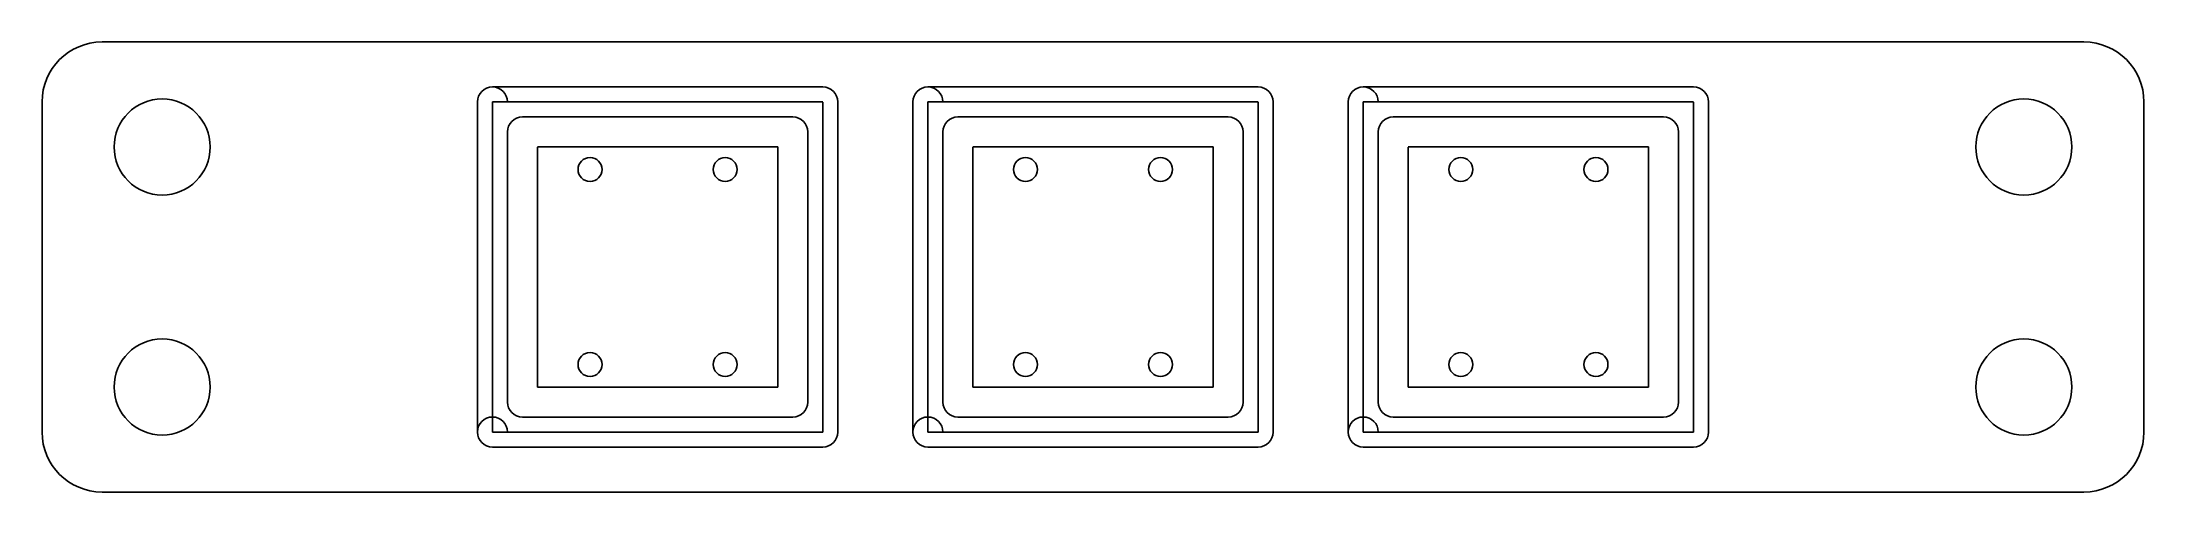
# Model space of a CAD drawing. Header units: millimetres. Extents: x -71.2 to -1.2, y 45.5 to 60.5.
import ezdxf

# ---------------------------------------------------------------- set-up
doc = ezdxf.new("R2010")
doc.units = ezdxf.units.MM
for name, color, linetype in [('Part__Feature', 7, 'CONTINUOUS'), ('Part__Feature001', 7, 'CONTINUOUS'), ('Part__Feature002', 7, 'CONTINUOUS'), ('Part__Feature003', 7, 'CONTINUOUS')]:
    doc.layers.add(name, color=color, linetype=linetype)

msp = doc.modelspace()

# ---------------------------------------------------------------- linework, layer by layer
at = {"layer": 'Part__Feature'}
for p, q in [((-45.1816, 58.9669, 41.6), (-56.1816, 58.9669, 41.6)), ((-56.1816, 58.9669, 45.5), (-45.1816, 58.9669, 45.5)), ((-45.1816, 58.9669, 41.6), (-56.1816, 58.9669, 41.6)), ((-56.1816, 58.9669, 41.6), (-56.1816, 58.9669, 45.5)), ((-56.1816, 58.9669, 41.6), (-56.1816, 58.9669, 45.5)), ((-56.1816, 58.9669, 45.5), (-45.1816, 58.9669, 45.5)), ((-45.1816, 58.9669, 45.5), (-45.1816, 58.9669, 41.6)), ((-45.1816, 58.9669, 45.5), (-45.1816, 58.9669, 41.6)), ((-56.6816, 58.4669, 41.6), (-56.6816, 47.4669, 41.6)), ((-56.6816, 58.4669, 41.6), (-56.6816, 47.4669, 41.6)), ((-56.6816, 47.4669, 45.5), (-56.6816, 58.4669, 45.5)), ((-56.6816, 58.4669, 45.5), (-56.6816, 58.4669, 41.6)), ((-56.6816, 47.4669, 45.5), (-56.6816, 58.4669, 45.5)), ((-56.6816, 58.4669, 45.5), (-56.6816, 58.4669, 41.6)), ((-45.1816, 58.4669, 46), (-56.1816, 58.4669, 46)), ((-56.1816, 58.4669, 46), (-56.1816, 47.4669, 46)), ((-56.1816, 58.4669, 46), (-56.1816, 47.4669, 46)), ((-45.1816, 58.4669, 46), (-56.1816, 58.4669, 46)), ((-45.1816, 47.4669, 46), (-45.1816, 58.4669, 46)), ((-45.1816, 47.4669, 46), (-45.1816, 58.4669, 46)), ((-44.6816, 47.4669, 41.6), (-44.6816, 58.4669, 41.6)), ((-44.6816, 58.4669, 45.5), (-44.6816, 47.4669, 45.5)), ((-44.6816, 47.4669, 41.6), (-44.6816, 58.4669, 41.6)), ((-44.6816, 58.4669, 41.6), (-44.6816, 58.4669, 45.5)), ((-44.6816, 58.4669, 41.6), (-44.6816, 58.4669, 45.5)), ((-44.6816, 58.4669, 45.5), (-44.6816, 47.4669, 45.5)), ((-55.6816, 48.4669, 40.8), (-55.6816, 57.4669, 40.8)), ((-55.6816, 48.4669, 35), (-55.6816, 57.4669, 35)), ((-55.6816, 48.4669, 40.8), (-55.6816, 57.4669, 40.8)), ((-55.6816, 57.4669, 40.8), (-55.6816, 57.4669, 35)), ((-55.6816, 48.4669, 35), (-55.6816, 57.4669, 35)), ((-55.6816, 57.4669, 40.8), (-55.6816, 57.4669, 35)), ((-55.1816, 57.9669, 40.8), (-46.1816, 57.9669, 40.8)), ((-55.1816, 57.9669, 35), (-46.1816, 57.9669, 35)), ((-55.1816, 57.9669, 35), (-55.1816, 57.9669, 40.8)), ((-55.1816, 57.9669, 40.8), (-46.1816, 57.9669, 40.8)), ((-55.1816, 57.9669, 35), (-46.1816, 57.9669, 35)), ((-55.1816, 57.9669, 35), (-55.1816, 57.9669, 40.8)), ((-46.1816, 57.9669, 40.8), (-46.1816, 57.9669, 35)), ((-46.1816, 57.9669, 40.8), (-46.1816, 57.9669, 35)), ((-45.6816, 57.4669, 40.8), (-45.6816, 48.4669, 40.8)), ((-45.6816, 57.4669, 40.8), (-45.6816, 48.4669, 40.8)), ((-45.6816, 57.4669, 35), (-45.6816, 48.4669, 35)), ((-45.6816, 57.4669, 35), (-45.6816, 57.4669, 40.8)), ((-45.6816, 57.4669, 35), (-45.6816, 48.4669, 35)), ((-45.6816, 57.4669, 35), (-45.6816, 57.4669, 40.8)), ((-54.6816, 48.9669, 41.6), (-54.6816, 56.9669, 41.6)), ((-54.6816, 56.9669, 41.6), (-46.6816, 56.9669, 41.6)), ((-54.6816, 48.9669, 41.6), (-54.6816, 56.9669, 41.6)), ((-54.6816, 56.9669, 40.8), (-54.6816, 56.9669, 41.6)), ((-54.6816, 48.9669, 40.8), (-54.6816, 56.9669, 40.8)), ((-54.6816, 56.9669, 41.6), (-46.6816, 56.9669, 41.6)), ((-54.6816, 56.9669, 40.8), (-46.6816, 56.9669, 40.8)), ((-54.6816, 56.9669, 40.8), (-54.6816, 56.9669, 41.6)), ((-54.6816, 48.9669, 40.8), (-54.6816, 56.9669, 40.8)), ((-54.6816, 56.9669, 40.8), (-46.6816, 56.9669, 40.8)), ((-46.6816, 56.9669, 41.6), (-46.6816, 48.9669, 41.6)), ((-46.6816, 56.9669, 40.8), (-46.6816, 56.9669, 41.6)), ((-46.6816, 56.9669, 41.6), (-46.6816, 48.9669, 41.6)), ((-46.6816, 56.9669, 40.8), (-46.6816, 48.9669, 40.8)), ((-46.6816, 56.9669, 40.8), (-46.6816, 56.9669, 41.6)), ((-46.6816, 56.9669, 40.8), (-46.6816, 48.9669, 40.8)), ((-53.3316, 56.2169, 31.5), (-53.3316, 56.2169, 35)), ((-53.3316, 56.2169, 31.5), (-53.3316, 56.2169, 35)), ((-52.5316, 56.2169, 31.5), (-52.5316, 56.2169, 35)), ((-52.5316, 56.2169, 31.5), (-52.5316, 56.2169, 35)), ((-48.8316, 56.2169, 31.5), (-48.8316, 56.2169, 35)), ((-48.8316, 56.2169, 31.5), (-48.8316, 56.2169, 35)), ((-48.0316, 56.2169, 31.5), (-48.0316, 56.2169, 35)), ((-48.0316, 56.2169, 31.5), (-48.0316, 56.2169, 35)), ((-53.3316, 49.7169, 31.5), (-53.3316, 49.7169, 35)), ((-53.3316, 49.7169, 31.5), (-53.3316, 49.7169, 35)), ((-52.5316, 49.7169, 31.5), (-52.5316, 49.7169, 35)), ((-52.5316, 49.7169, 31.5), (-52.5316, 49.7169, 35)), ((-48.8316, 49.7169, 31.5), (-48.8316, 49.7169, 35)), ((-48.8316, 49.7169, 31.5), (-48.8316, 49.7169, 35)), ((-48.0316, 49.7169, 31.5), (-48.0316, 49.7169, 35)), ((-48.0316, 49.7169, 31.5), (-48.0316, 49.7169, 35)), ((-55.6816, 48.4669, 35), (-55.6816, 48.4669, 40.8)), ((-55.6816, 48.4669, 35), (-55.6816, 48.4669, 40.8)), ((-46.6816, 48.9669, 41.6), (-54.6816, 48.9669, 41.6)), ((-54.6816, 48.9669, 40.8), (-54.6816, 48.9669, 41.6)), ((-46.6816, 48.9669, 41.6), (-54.6816, 48.9669, 41.6)), ((-54.6816, 48.9669, 40.8), (-54.6816, 48.9669, 41.6)), ((-46.6816, 48.9669, 40.8), (-54.6816, 48.9669, 40.8)), ((-46.6816, 48.9669, 40.8), (-54.6816, 48.9669, 40.8)), ((-46.6816, 48.9669, 40.8), (-46.6816, 48.9669, 41.6)), ((-46.6816, 48.9669, 40.8), (-46.6816, 48.9669, 41.6)), ((-45.6816, 48.4669, 40.8), (-45.6816, 48.4669, 35)), ((-45.6816, 48.4669, 40.8), (-45.6816, 48.4669, 35)), ((-46.1816, 47.9669, 40.8), (-55.1816, 47.9669, 40.8)), ((-46.1816, 47.9669, 40.8), (-55.1816, 47.9669, 40.8)), ((-55.1816, 47.9669, 40.8), (-55.1816, 47.9669, 35)), ((-46.1816, 47.9669, 35), (-55.1816, 47.9669, 35)), ((-46.1816, 47.9669, 35), (-55.1816, 47.9669, 35)), ((-55.1816, 47.9669, 40.8), (-55.1816, 47.9669, 35)), ((-46.1816, 47.9669, 35), (-46.1816, 47.9669, 40.8)), ((-46.1816, 47.9669, 35), (-46.1816, 47.9669, 40.8)), ((-56.6816, 47.4669, 41.6), (-56.6816, 47.4669, 45.5)), ((-56.6816, 47.4669, 41.6), (-56.6816, 47.4669, 45.5)), ((-56.1816, 47.4669, 46), (-45.1816, 47.4669, 46)), ((-56.1816, 47.4669, 46), (-45.1816, 47.4669, 46)), ((-56.1816, 46.9669, 41.6), (-45.1816, 46.9669, 41.6)), ((-56.1816, 46.9669, 41.6), (-45.1816, 46.9669, 41.6)), ((-45.1816, 46.9669, 45.5), (-56.1816, 46.9669, 45.5)), ((-56.1816, 46.9669, 45.5), (-56.1816, 46.9669, 41.6)), ((-45.1816, 46.9669, 45.5), (-56.1816, 46.9669, 45.5)), ((-56.1816, 46.9669, 45.5), (-56.1816, 46.9669, 41.6)), ((-45.1816, 46.9669, 41.6), (-45.1816, 46.9669, 45.5)), ((-45.1816, 46.9669, 41.6), (-45.1816, 46.9669, 45.5)), ((-44.6816, 47.4669, 45.5), (-44.6816, 47.4669, 41.6)), ((-44.6816, 47.4669, 45.5), (-44.6816, 47.4669, 41.6))]:
    msp.add_line(p, q, dxfattribs=at)
for centre, radius, start, end in [((-56.1816, 58.4669, 41.6), 0.5, 90, 180), ((-56.1816, 58.4669, 45.5), 0.5, 0, 180), ((-56.1816, 58.4669, 41.6), 0.5, 90, 180), ((-56.1816, 58.4669, 45.5), 0.5, 90, 180), ((-56.1816, 58.4669, 45.5), 0.5, 90, 180), ((-56.1816, 58.4669, 45.5), 0.5, 0, 180), ((-56.1816, 58.4669, 45.5), 0.5, 0, 90), ((-56.1816, 58.4669, 45.5), 0.5, 0, 90), ((-45.1816, 58.4669, 41.6), 0.5, 0, 90), ((-45.1816, 58.4669, 41.6), 0.5, 0, 90), ((-45.1816, 58.4669, 45.5), 0.5, 0, 90), ((-45.1816, 58.4669, 45.5), 0.5, 0, 90), ((-45.1816, 58.4669, 45.5), 0, 0, 0), ((-45.1816, 58.4669, 45.5), 0, 0, 0), ((-45.1816, 58.4669, 45.5), 0, 90, 0), ((-45.1816, 58.4669, 45.5), 0, 90, 0), ((-55.1816, 57.4669, 40.8), 0.5, 90, 180), ((-55.1816, 57.4669, 35), 0.5, 90, 180), ((-55.1816, 57.4669, 35), 0.5, 90, 180), ((-55.1816, 57.4669, 40.8), 0.5, 90, 180), ((-46.1816, 57.4669, 40.8), 0.5, 0, 90), ((-46.1816, 57.4669, 35), 0.5, 0, 90), ((-46.1816, 57.4669, 35), 0.5, 0, 90), ((-46.1816, 57.4669, 40.8), 0.5, 0, 90), ((-52.9316, 56.2169, 31.5), 0.4, 0, 180), ((-52.9316, 56.2169, 35), 0.4, 0, 180), ((-52.9316, 56.2169, 31.5), 0.4, 0, 180), ((-52.9316, 56.2169, 35), 0.4, 0, 180), ((-52.9316, 56.2169, 31.5), 0.4, 180, 0), ((-52.9316, 56.2169, 31.5), 0.4, 180, 0), ((-52.9316, 56.2169, 35), 0.4, 180, 0), ((-52.9316, 56.2169, 35), 0.4, 180, 0), ((-48.4316, 56.2169, 31.5), 0.4, 0, 180), ((-48.4316, 56.2169, 35), 0.4, 0, 180), ((-48.4316, 56.2169, 31.5), 0.4, 0, 180), ((-48.4316, 56.2169, 35), 0.4, 0, 180), ((-48.4316, 56.2169, 31.5), 0.4, 180, 0), ((-48.4316, 56.2169, 31.5), 0.4, 180, 0), ((-48.4316, 56.2169, 35), 0.4, 180, 0), ((-48.4316, 56.2169, 35), 0.4, 180, 0), ((-52.9316, 49.7169, 31.5), 0.4, 0, 180), ((-52.9316, 49.7169, 35), 0.4, 0, 180), ((-52.9316, 49.7169, 35), 0.4, 0, 180), ((-52.9316, 49.7169, 31.5), 0.4, 0, 180), ((-52.9316, 49.7169, 35), 0.4, 180, 0), ((-52.9316, 49.7169, 31.5), 0.4, 180, 0), ((-52.9316, 49.7169, 35), 0.4, 180, 0), ((-52.9316, 49.7169, 31.5), 0.4, 180, 0), ((-48.4316, 49.7169, 31.5), 0.4, 0, 180), ((-48.4316, 49.7169, 35), 0.4, 0, 180), ((-48.4316, 49.7169, 35), 0.4, 0, 180), ((-48.4316, 49.7169, 31.5), 0.4, 0, 180), ((-48.4316, 49.7169, 35), 0.4, 180, 0), ((-48.4316, 49.7169, 31.5), 0.4, 180, 0), ((-48.4316, 49.7169, 35), 0.4, 180, 0), ((-48.4316, 49.7169, 31.5), 0.4, 180, 0), ((-55.1816, 48.4669, 40.8), 0.5, 180, -90), ((-55.1816, 48.4669, 35), 0.5, 180, -90), ((-55.1816, 48.4669, 35), 0.5, 180, -90), ((-55.1816, 48.4669, 40.8), 0.5, 180, -90), ((-46.1816, 48.4669, 40.8), 0.5, -90, 0), ((-46.1816, 48.4669, 35), 0.5, -90, 0), ((-46.1816, 48.4669, 35), 0.5, -90, 0), ((-46.1816, 48.4669, 40.8), 0.5, -90, 0), ((-56.1816, 47.4669, 45.5), 0.5, 0, -90), ((-56.1816, 47.4669, 45.5), 0.5, 0, -90), ((-56.1816, 47.4669, 45.5), 0.5, 0, 180), ((-56.1816, 47.4669, 45.5), 0.5, 0, 180), ((-56.1816, 47.4669, 41.6), 0.5, 180, -90), ((-56.1816, 47.4669, 41.6), 0.5, 180, -90), ((-56.1816, 47.4669, 45.5), 0.5, 180, -90), ((-56.1816, 47.4669, 45.5), 0.5, 180, -90), ((-45.1816, 47.4669, 41.6), 0.5, -90, 0), ((-45.1816, 47.4669, 41.6), 0.5, -90, 0), ((-45.1816, 47.4669, 45.5), 0.5, -90, 0), ((-45.1816, 47.4669, 45.5), 0, -90, 0), ((-45.1816, 47.4669, 45.5), 0, -90, 0), ((-45.1816, 47.4669, 45.5), 0.5, -90, 0), ((-45.1816, 47.4669, 45.5), 0, 0, 0), ((-45.1816, 47.4669, 45.5), 0, 0, 0)]:
    msp.add_arc(centre, radius, start, end, dxfattribs=at)
at = {"layer": 'Part__Feature001'}
for p, q in [((-30.6816, 58.9669, 41.6), (-41.6816, 58.9669, 41.6)), ((-41.6816, 58.9669, 45.5), (-30.6816, 58.9669, 45.5)), ((-30.6816, 58.9669, 41.6), (-41.6816, 58.9669, 41.6)), ((-41.6816, 58.9669, 41.6), (-41.6816, 58.9669, 45.5)), ((-41.6816, 58.9669, 41.6), (-41.6816, 58.9669, 45.5)), ((-41.6816, 58.9669, 45.5), (-30.6816, 58.9669, 45.5)), ((-30.6816, 58.9669, 45.5), (-30.6816, 58.9669, 41.6)), ((-30.6816, 58.9669, 45.5), (-30.6816, 58.9669, 41.6)), ((-42.1816, 58.4669, 41.6), (-42.1816, 47.4669, 41.6)), ((-42.1816, 58.4669, 41.6), (-42.1816, 47.4669, 41.6)), ((-42.1816, 47.4669, 45.5), (-42.1816, 58.4669, 45.5)), ((-42.1816, 58.4669, 45.5), (-42.1816, 58.4669, 41.6)), ((-42.1816, 47.4669, 45.5), (-42.1816, 58.4669, 45.5)), ((-42.1816, 58.4669, 45.5), (-42.1816, 58.4669, 41.6)), ((-30.6816, 58.4669, 46), (-41.6816, 58.4669, 46)), ((-41.6816, 58.4669, 46), (-41.6816, 47.4669, 46)), ((-41.6816, 58.4669, 46), (-41.6816, 47.4669, 46)), ((-30.6816, 58.4669, 46), (-41.6816, 58.4669, 46)), ((-30.6816, 47.4669, 46), (-30.6816, 58.4669, 46)), ((-30.6816, 47.4669, 46), (-30.6816, 58.4669, 46)), ((-30.1816, 47.4669, 41.6), (-30.1816, 58.4669, 41.6)), ((-30.1816, 58.4669, 45.5), (-30.1816, 47.4669, 45.5)), ((-30.1816, 47.4669, 41.6), (-30.1816, 58.4669, 41.6)), ((-30.1816, 58.4669, 41.6), (-30.1816, 58.4669, 45.5)), ((-30.1816, 58.4669, 41.6), (-30.1816, 58.4669, 45.5)), ((-30.1816, 58.4669, 45.5), (-30.1816, 47.4669, 45.5)), ((-41.1816, 48.4669, 40.8), (-41.1816, 57.4669, 40.8)), ((-41.1816, 48.4669, 35), (-41.1816, 57.4669, 35)), ((-41.1816, 48.4669, 40.8), (-41.1816, 57.4669, 40.8)), ((-41.1816, 57.4669, 40.8), (-41.1816, 57.4669, 35)), ((-41.1816, 48.4669, 35), (-41.1816, 57.4669, 35)), ((-41.1816, 57.4669, 40.8), (-41.1816, 57.4669, 35)), ((-40.6816, 57.9669, 40.8), (-31.6816, 57.9669, 40.8)), ((-40.6816, 57.9669, 35), (-31.6816, 57.9669, 35)), ((-40.6816, 57.9669, 35), (-40.6816, 57.9669, 40.8)), ((-40.6816, 57.9669, 40.8), (-31.6816, 57.9669, 40.8)), ((-40.6816, 57.9669, 35), (-31.6816, 57.9669, 35)), ((-40.6816, 57.9669, 35), (-40.6816, 57.9669, 40.8)), ((-31.6816, 57.9669, 40.8), (-31.6816, 57.9669, 35)), ((-31.6816, 57.9669, 40.8), (-31.6816, 57.9669, 35)), ((-31.1816, 57.4669, 40.8), (-31.1816, 48.4669, 40.8)), ((-31.1816, 57.4669, 40.8), (-31.1816, 48.4669, 40.8)), ((-31.1816, 57.4669, 35), (-31.1816, 48.4669, 35)), ((-31.1816, 57.4669, 35), (-31.1816, 57.4669, 40.8)), ((-31.1816, 57.4669, 35), (-31.1816, 48.4669, 35)), ((-31.1816, 57.4669, 35), (-31.1816, 57.4669, 40.8)), ((-40.1816, 48.9669, 41.6), (-40.1816, 56.9669, 41.6)), ((-40.1816, 56.9669, 41.6), (-32.1816, 56.9669, 41.6)), ((-40.1816, 48.9669, 41.6), (-40.1816, 56.9669, 41.6)), ((-40.1816, 56.9669, 40.8), (-40.1816, 56.9669, 41.6)), ((-40.1816, 48.9669, 40.8), (-40.1816, 56.9669, 40.8)), ((-40.1816, 56.9669, 41.6), (-32.1816, 56.9669, 41.6)), ((-40.1816, 56.9669, 40.8), (-32.1816, 56.9669, 40.8)), ((-40.1816, 56.9669, 40.8), (-40.1816, 56.9669, 41.6)), ((-40.1816, 48.9669, 40.8), (-40.1816, 56.9669, 40.8)), ((-40.1816, 56.9669, 40.8), (-32.1816, 56.9669, 40.8)), ((-32.1816, 56.9669, 41.6), (-32.1816, 48.9669, 41.6)), ((-32.1816, 56.9669, 40.8), (-32.1816, 56.9669, 41.6)), ((-32.1816, 56.9669, 41.6), (-32.1816, 48.9669, 41.6)), ((-32.1816, 56.9669, 40.8), (-32.1816, 48.9669, 40.8)), ((-32.1816, 56.9669, 40.8), (-32.1816, 56.9669, 41.6)), ((-32.1816, 56.9669, 40.8), (-32.1816, 48.9669, 40.8)), ((-38.8316, 56.2169, 31.5), (-38.8316, 56.2169, 35)), ((-38.8316, 56.2169, 31.5), (-38.8316, 56.2169, 35)), ((-38.0316, 56.2169, 31.5), (-38.0316, 56.2169, 35)), ((-38.0316, 56.2169, 31.5), (-38.0316, 56.2169, 35)), ((-34.3316, 56.2169, 31.5), (-34.3316, 56.2169, 35)), ((-34.3316, 56.2169, 31.5), (-34.3316, 56.2169, 35)), ((-33.5316, 56.2169, 31.5), (-33.5316, 56.2169, 35)), ((-33.5316, 56.2169, 31.5), (-33.5316, 56.2169, 35)), ((-38.8316, 49.7169, 31.5), (-38.8316, 49.7169, 35)), ((-38.8316, 49.7169, 31.5), (-38.8316, 49.7169, 35)), ((-38.0316, 49.7169, 31.5), (-38.0316, 49.7169, 35)), ((-38.0316, 49.7169, 31.5), (-38.0316, 49.7169, 35)), ((-34.3316, 49.7169, 31.5), (-34.3316, 49.7169, 35)), ((-34.3316, 49.7169, 31.5), (-34.3316, 49.7169, 35)), ((-33.5316, 49.7169, 31.5), (-33.5316, 49.7169, 35)), ((-33.5316, 49.7169, 31.5), (-33.5316, 49.7169, 35)), ((-41.1816, 48.4669, 35), (-41.1816, 48.4669, 40.8)), ((-41.1816, 48.4669, 35), (-41.1816, 48.4669, 40.8)), ((-32.1816, 48.9669, 41.6), (-40.1816, 48.9669, 41.6)), ((-40.1816, 48.9669, 40.8), (-40.1816, 48.9669, 41.6)), ((-32.1816, 48.9669, 41.6), (-40.1816, 48.9669, 41.6)), ((-40.1816, 48.9669, 40.8), (-40.1816, 48.9669, 41.6)), ((-32.1816, 48.9669, 40.8), (-40.1816, 48.9669, 40.8)), ((-32.1816, 48.9669, 40.8), (-40.1816, 48.9669, 40.8)), ((-32.1816, 48.9669, 40.8), (-32.1816, 48.9669, 41.6)), ((-32.1816, 48.9669, 40.8), (-32.1816, 48.9669, 41.6)), ((-31.1816, 48.4669, 40.8), (-31.1816, 48.4669, 35)), ((-31.1816, 48.4669, 40.8), (-31.1816, 48.4669, 35)), ((-31.6816, 47.9669, 40.8), (-40.6816, 47.9669, 40.8)), ((-31.6816, 47.9669, 40.8), (-40.6816, 47.9669, 40.8)), ((-40.6816, 47.9669, 40.8), (-40.6816, 47.9669, 35)), ((-31.6816, 47.9669, 35), (-40.6816, 47.9669, 35)), ((-31.6816, 47.9669, 35), (-40.6816, 47.9669, 35)), ((-40.6816, 47.9669, 40.8), (-40.6816, 47.9669, 35)), ((-31.6816, 47.9669, 35), (-31.6816, 47.9669, 40.8)), ((-31.6816, 47.9669, 35), (-31.6816, 47.9669, 40.8)), ((-42.1816, 47.4669, 41.6), (-42.1816, 47.4669, 45.5)), ((-42.1816, 47.4669, 41.6), (-42.1816, 47.4669, 45.5)), ((-41.6816, 47.4669, 46), (-30.6816, 47.4669, 46)), ((-41.6816, 47.4669, 46), (-30.6816, 47.4669, 46)), ((-41.6816, 46.9669, 41.6), (-30.6816, 46.9669, 41.6)), ((-41.6816, 46.9669, 41.6), (-30.6816, 46.9669, 41.6)), ((-30.6816, 46.9669, 45.5), (-41.6816, 46.9669, 45.5)), ((-41.6816, 46.9669, 45.5), (-41.6816, 46.9669, 41.6)), ((-30.6816, 46.9669, 45.5), (-41.6816, 46.9669, 45.5)), ((-41.6816, 46.9669, 45.5), (-41.6816, 46.9669, 41.6)), ((-30.6816, 46.9669, 41.6), (-30.6816, 46.9669, 45.5)), ((-30.6816, 46.9669, 41.6), (-30.6816, 46.9669, 45.5)), ((-30.1816, 47.4669, 45.5), (-30.1816, 47.4669, 41.6)), ((-30.1816, 47.4669, 45.5), (-30.1816, 47.4669, 41.6))]:
    msp.add_line(p, q, dxfattribs=at)
for centre, radius, start, end in [((-41.6816, 58.4669, 41.6), 0.5, 90, 180), ((-41.6816, 58.4669, 45.5), 0.5, 0, 180), ((-41.6816, 58.4669, 41.6), 0.5, 90, 180), ((-41.6816, 58.4669, 45.5), 0.5, 90, 180), ((-41.6816, 58.4669, 45.5), 0.5, 90, 180), ((-41.6816, 58.4669, 45.5), 0.5, 0, 180), ((-41.6816, 58.4669, 45.5), 0.5, 0, 90), ((-41.6816, 58.4669, 45.5), 0.5, 0, 90), ((-30.6816, 58.4669, 41.6), 0.5, 0, 90), ((-30.6816, 58.4669, 41.6), 0.5, 0, 90), ((-30.6816, 58.4669, 45.5), 0.5, 0, 90), ((-30.6816, 58.4669, 45.5), 0.5, 0, 90), ((-30.6816, 58.4669, 45.5), 0, 0, 0), ((-30.6816, 58.4669, 45.5), 0, 0, 0), ((-30.6816, 58.4669, 45.5), 0, 90, 0), ((-30.6816, 58.4669, 45.5), 0, 90, 0), ((-40.6816, 57.4669, 40.8), 0.5, 90, 180), ((-40.6816, 57.4669, 35), 0.5, 90, 180), ((-40.6816, 57.4669, 35), 0.5, 90, 180), ((-40.6816, 57.4669, 40.8), 0.5, 90, 180), ((-31.6816, 57.4669, 40.8), 0.5, 0, 90), ((-31.6816, 57.4669, 35), 0.5, 0, 90), ((-31.6816, 57.4669, 35), 0.5, 0, 90), ((-31.6816, 57.4669, 40.8), 0.5, 0, 90), ((-38.4316, 56.2169, 31.5), 0.4, 0, 180), ((-38.4316, 56.2169, 35), 0.4, 0, 180), ((-38.4316, 56.2169, 31.5), 0.4, 0, 180), ((-38.4316, 56.2169, 35), 0.4, 0, 180), ((-38.4316, 56.2169, 31.5), 0.4, 180, 0), ((-38.4316, 56.2169, 31.5), 0.4, 180, 0), ((-38.4316, 56.2169, 35), 0.4, 180, 0), ((-38.4316, 56.2169, 35), 0.4, 180, 0), ((-33.9316, 56.2169, 31.5), 0.4, 0, 180), ((-33.9316, 56.2169, 35), 0.4, 0, 180), ((-33.9316, 56.2169, 31.5), 0.4, 0, 180), ((-33.9316, 56.2169, 35), 0.4, 0, 180), ((-33.9316, 56.2169, 31.5), 0.4, 180, 0), ((-33.9316, 56.2169, 31.5), 0.4, 180, 0), ((-33.9316, 56.2169, 35), 0.4, 180, 0), ((-33.9316, 56.2169, 35), 0.4, 180, 0), ((-38.4316, 49.7169, 31.5), 0.4, 0, 180), ((-38.4316, 49.7169, 35), 0.4, 0, 180), ((-38.4316, 49.7169, 35), 0.4, 0, 180), ((-38.4316, 49.7169, 31.5), 0.4, 0, 180), ((-38.4316, 49.7169, 35), 0.4, 180, 0), ((-38.4316, 49.7169, 31.5), 0.4, 180, 0), ((-38.4316, 49.7169, 35), 0.4, 180, 0), ((-38.4316, 49.7169, 31.5), 0.4, 180, 0), ((-33.9316, 49.7169, 31.5), 0.4, 0, 180), ((-33.9316, 49.7169, 35), 0.4, 0, 180), ((-33.9316, 49.7169, 35), 0.4, 0, 180), ((-33.9316, 49.7169, 31.5), 0.4, 0, 180), ((-33.9316, 49.7169, 35), 0.4, 180, 0), ((-33.9316, 49.7169, 31.5), 0.4, 180, 0), ((-33.9316, 49.7169, 35), 0.4, 180, 0), ((-33.9316, 49.7169, 31.5), 0.4, 180, 0), ((-40.6816, 48.4669, 40.8), 0.5, 180, -90), ((-40.6816, 48.4669, 35), 0.5, 180, -90), ((-40.6816, 48.4669, 35), 0.5, 180, -90), ((-40.6816, 48.4669, 40.8), 0.5, 180, -90), ((-31.6816, 48.4669, 40.8), 0.5, -90, 0), ((-31.6816, 48.4669, 35), 0.5, -90, 0), ((-31.6816, 48.4669, 35), 0.5, -90, 0), ((-31.6816, 48.4669, 40.8), 0.5, -90, 0), ((-41.6816, 47.4669, 45.5), 0.5, 0, -90), ((-41.6816, 47.4669, 45.5), 0.5, 0, -90), ((-41.6816, 47.4669, 45.5), 0.5, 0, 180), ((-41.6816, 47.4669, 45.5), 0.5, 0, 180), ((-41.6816, 47.4669, 41.6), 0.5, 180, -90), ((-41.6816, 47.4669, 41.6), 0.5, 180, -90), ((-41.6816, 47.4669, 45.5), 0.5, 180, -90), ((-41.6816, 47.4669, 45.5), 0.5, 180, -90), ((-30.6816, 47.4669, 41.6), 0.5, -90, 0), ((-30.6816, 47.4669, 41.6), 0.5, -90, 0), ((-30.6816, 47.4669, 45.5), 0.5, -90, 0), ((-30.6816, 47.4669, 45.5), 0, -90, 0), ((-30.6816, 47.4669, 45.5), 0, -90, 0), ((-30.6816, 47.4669, 45.5), 0.5, -90, 0), ((-30.6816, 47.4669, 45.5), 0, 0, 0), ((-30.6816, 47.4669, 45.5), 0, 0, 0)]:
    msp.add_arc(centre, radius, start, end, dxfattribs=at)
at = {"layer": 'Part__Feature002'}
for p, q in [((-16.1816, 58.9669, 41.6), (-27.1816, 58.9669, 41.6)), ((-27.1816, 58.9669, 45.5), (-16.1816, 58.9669, 45.5)), ((-16.1816, 58.9669, 41.6), (-27.1816, 58.9669, 41.6)), ((-27.1816, 58.9669, 41.6), (-27.1816, 58.9669, 45.5)), ((-27.1816, 58.9669, 41.6), (-27.1816, 58.9669, 45.5)), ((-27.1816, 58.9669, 45.5), (-16.1816, 58.9669, 45.5)), ((-16.1816, 58.9669, 45.5), (-16.1816, 58.9669, 41.6)), ((-16.1816, 58.9669, 45.5), (-16.1816, 58.9669, 41.6)), ((-27.6816, 58.4669, 41.6), (-27.6816, 47.4669, 41.6)), ((-27.6816, 58.4669, 41.6), (-27.6816, 47.4669, 41.6)), ((-27.6816, 47.4669, 45.5), (-27.6816, 58.4669, 45.5)), ((-27.6816, 58.4669, 45.5), (-27.6816, 58.4669, 41.6)), ((-27.6816, 47.4669, 45.5), (-27.6816, 58.4669, 45.5)), ((-27.6816, 58.4669, 45.5), (-27.6816, 58.4669, 41.6)), ((-16.1816, 58.4669, 46), (-27.1816, 58.4669, 46)), ((-27.1816, 58.4669, 46), (-27.1816, 47.4669, 46)), ((-27.1816, 58.4669, 46), (-27.1816, 47.4669, 46)), ((-16.1816, 58.4669, 46), (-27.1816, 58.4669, 46)), ((-16.1816, 47.4669, 46), (-16.1816, 58.4669, 46)), ((-16.1816, 47.4669, 46), (-16.1816, 58.4669, 46)), ((-15.6816, 47.4669, 41.6), (-15.6816, 58.4669, 41.6)), ((-15.6816, 58.4669, 45.5), (-15.6816, 47.4669, 45.5)), ((-15.6816, 47.4669, 41.6), (-15.6816, 58.4669, 41.6)), ((-15.6816, 58.4669, 41.6), (-15.6816, 58.4669, 45.5)), ((-15.6816, 58.4669, 41.6), (-15.6816, 58.4669, 45.5)), ((-15.6816, 58.4669, 45.5), (-15.6816, 47.4669, 45.5)), ((-26.6816, 48.4669, 40.8), (-26.6816, 57.4669, 40.8)), ((-26.6816, 48.4669, 35), (-26.6816, 57.4669, 35)), ((-26.6816, 48.4669, 40.8), (-26.6816, 57.4669, 40.8)), ((-26.6816, 57.4669, 40.8), (-26.6816, 57.4669, 35)), ((-26.6816, 48.4669, 35), (-26.6816, 57.4669, 35)), ((-26.6816, 57.4669, 40.8), (-26.6816, 57.4669, 35)), ((-26.1816, 57.9669, 40.8), (-17.1816, 57.9669, 40.8)), ((-26.1816, 57.9669, 35), (-17.1816, 57.9669, 35)), ((-26.1816, 57.9669, 35), (-26.1816, 57.9669, 40.8)), ((-26.1816, 57.9669, 40.8), (-17.1816, 57.9669, 40.8)), ((-26.1816, 57.9669, 35), (-17.1816, 57.9669, 35)), ((-26.1816, 57.9669, 35), (-26.1816, 57.9669, 40.8)), ((-17.1816, 57.9669, 40.8), (-17.1816, 57.9669, 35)), ((-17.1816, 57.9669, 40.8), (-17.1816, 57.9669, 35)), ((-16.6816, 57.4669, 40.8), (-16.6816, 48.4669, 40.8)), ((-16.6816, 57.4669, 40.8), (-16.6816, 48.4669, 40.8)), ((-16.6816, 57.4669, 35), (-16.6816, 48.4669, 35)), ((-16.6816, 57.4669, 35), (-16.6816, 57.4669, 40.8)), ((-16.6816, 57.4669, 35), (-16.6816, 48.4669, 35)), ((-16.6816, 57.4669, 35), (-16.6816, 57.4669, 40.8)), ((-25.6816, 48.9669, 41.6), (-25.6816, 56.9669, 41.6)), ((-25.6816, 56.9669, 41.6), (-17.6816, 56.9669, 41.6)), ((-25.6816, 48.9669, 41.6), (-25.6816, 56.9669, 41.6)), ((-25.6816, 56.9669, 40.8), (-25.6816, 56.9669, 41.6)), ((-25.6816, 48.9669, 40.8), (-25.6816, 56.9669, 40.8)), ((-25.6816, 56.9669, 41.6), (-17.6816, 56.9669, 41.6)), ((-25.6816, 56.9669, 40.8), (-17.6816, 56.9669, 40.8)), ((-25.6816, 56.9669, 40.8), (-25.6816, 56.9669, 41.6)), ((-25.6816, 48.9669, 40.8), (-25.6816, 56.9669, 40.8)), ((-25.6816, 56.9669, 40.8), (-17.6816, 56.9669, 40.8)), ((-17.6816, 56.9669, 41.6), (-17.6816, 48.9669, 41.6)), ((-17.6816, 56.9669, 40.8), (-17.6816, 56.9669, 41.6)), ((-17.6816, 56.9669, 41.6), (-17.6816, 48.9669, 41.6)), ((-17.6816, 56.9669, 40.8), (-17.6816, 48.9669, 40.8)), ((-17.6816, 56.9669, 40.8), (-17.6816, 56.9669, 41.6)), ((-17.6816, 56.9669, 40.8), (-17.6816, 48.9669, 40.8)), ((-24.3316, 56.2169, 31.5), (-24.3316, 56.2169, 35)), ((-24.3316, 56.2169, 31.5), (-24.3316, 56.2169, 35)), ((-23.5316, 56.2169, 31.5), (-23.5316, 56.2169, 35)), ((-23.5316, 56.2169, 31.5), (-23.5316, 56.2169, 35)), ((-19.8316, 56.2169, 31.5), (-19.8316, 56.2169, 35)), ((-19.8316, 56.2169, 31.5), (-19.8316, 56.2169, 35)), ((-19.0316, 56.2169, 31.5), (-19.0316, 56.2169, 35)), ((-19.0316, 56.2169, 31.5), (-19.0316, 56.2169, 35)), ((-24.3316, 49.7169, 31.5), (-24.3316, 49.7169, 35)), ((-24.3316, 49.7169, 31.5), (-24.3316, 49.7169, 35)), ((-23.5316, 49.7169, 31.5), (-23.5316, 49.7169, 35)), ((-23.5316, 49.7169, 31.5), (-23.5316, 49.7169, 35)), ((-19.8316, 49.7169, 31.5), (-19.8316, 49.7169, 35)), ((-19.8316, 49.7169, 31.5), (-19.8316, 49.7169, 35)), ((-19.0316, 49.7169, 31.5), (-19.0316, 49.7169, 35)), ((-19.0316, 49.7169, 31.5), (-19.0316, 49.7169, 35)), ((-26.6816, 48.4669, 35), (-26.6816, 48.4669, 40.8)), ((-26.6816, 48.4669, 35), (-26.6816, 48.4669, 40.8)), ((-17.6816, 48.9669, 41.6), (-25.6816, 48.9669, 41.6)), ((-25.6816, 48.9669, 40.8), (-25.6816, 48.9669, 41.6)), ((-17.6816, 48.9669, 41.6), (-25.6816, 48.9669, 41.6)), ((-25.6816, 48.9669, 40.8), (-25.6816, 48.9669, 41.6)), ((-17.6816, 48.9669, 40.8), (-25.6816, 48.9669, 40.8)), ((-17.6816, 48.9669, 40.8), (-25.6816, 48.9669, 40.8)), ((-17.6816, 48.9669, 40.8), (-17.6816, 48.9669, 41.6)), ((-17.6816, 48.9669, 40.8), (-17.6816, 48.9669, 41.6)), ((-16.6816, 48.4669, 40.8), (-16.6816, 48.4669, 35)), ((-16.6816, 48.4669, 40.8), (-16.6816, 48.4669, 35)), ((-17.1816, 47.9669, 40.8), (-26.1816, 47.9669, 40.8)), ((-17.1816, 47.9669, 40.8), (-26.1816, 47.9669, 40.8)), ((-26.1816, 47.9669, 40.8), (-26.1816, 47.9669, 35)), ((-17.1816, 47.9669, 35), (-26.1816, 47.9669, 35)), ((-17.1816, 47.9669, 35), (-26.1816, 47.9669, 35)), ((-26.1816, 47.9669, 40.8), (-26.1816, 47.9669, 35)), ((-17.1816, 47.9669, 35), (-17.1816, 47.9669, 40.8)), ((-17.1816, 47.9669, 35), (-17.1816, 47.9669, 40.8)), ((-27.6816, 47.4669, 41.6), (-27.6816, 47.4669, 45.5)), ((-27.6816, 47.4669, 41.6), (-27.6816, 47.4669, 45.5)), ((-27.1816, 47.4669, 46), (-16.1816, 47.4669, 46)), ((-27.1816, 47.4669, 46), (-16.1816, 47.4669, 46)), ((-27.1816, 46.9669, 41.6), (-16.1816, 46.9669, 41.6)), ((-27.1816, 46.9669, 41.6), (-16.1816, 46.9669, 41.6)), ((-16.1816, 46.9669, 45.5), (-27.1816, 46.9669, 45.5)), ((-27.1816, 46.9669, 45.5), (-27.1816, 46.9669, 41.6)), ((-16.1816, 46.9669, 45.5), (-27.1816, 46.9669, 45.5)), ((-27.1816, 46.9669, 45.5), (-27.1816, 46.9669, 41.6)), ((-16.1816, 46.9669, 41.6), (-16.1816, 46.9669, 45.5)), ((-16.1816, 46.9669, 41.6), (-16.1816, 46.9669, 45.5)), ((-15.6816, 47.4669, 45.5), (-15.6816, 47.4669, 41.6)), ((-15.6816, 47.4669, 45.5), (-15.6816, 47.4669, 41.6))]:
    msp.add_line(p, q, dxfattribs=at)
for centre, radius, start, end in [((-27.1816, 58.4669, 41.6), 0.5, 90, 180), ((-27.1816, 58.4669, 45.5), 0.5, 0, 180), ((-27.1816, 58.4669, 41.6), 0.5, 90, 180), ((-27.1816, 58.4669, 45.5), 0.5, 90, 180), ((-27.1816, 58.4669, 45.5), 0.5, 90, 180), ((-27.1816, 58.4669, 45.5), 0.5, 0, 180), ((-27.1816, 58.4669, 45.5), 0.5, 0, 90), ((-27.1816, 58.4669, 45.5), 0.5, 0, 90), ((-16.1816, 58.4669, 41.6), 0.5, 0, 90), ((-16.1816, 58.4669, 41.6), 0.5, 0, 90), ((-16.1816, 58.4669, 45.5), 0.5, 0, 90), ((-16.1816, 58.4669, 45.5), 0.5, 0, 90), ((-16.1816, 58.4669, 45.5), 0, 0, 0), ((-16.1816, 58.4669, 45.5), 0, 0, 0), ((-16.1816, 58.4669, 45.5), 0, 90, 0), ((-16.1816, 58.4669, 45.5), 0, 90, 0), ((-26.1816, 57.4669, 40.8), 0.5, 90, 180), ((-26.1816, 57.4669, 35), 0.5, 90, 180), ((-26.1816, 57.4669, 35), 0.5, 90, 180), ((-26.1816, 57.4669, 40.8), 0.5, 90, 180), ((-17.1816, 57.4669, 40.8), 0.5, 0, 90), ((-17.1816, 57.4669, 35), 0.5, 0, 90), ((-17.1816, 57.4669, 35), 0.5, 0, 90), ((-17.1816, 57.4669, 40.8), 0.5, 0, 90), ((-23.9316, 56.2169, 31.5), 0.4, 0, 180), ((-23.9316, 56.2169, 35), 0.4, 0, 180), ((-23.9316, 56.2169, 31.5), 0.4, 0, 180), ((-23.9316, 56.2169, 35), 0.4, 0, 180), ((-23.9316, 56.2169, 31.5), 0.4, 180, 0), ((-23.9316, 56.2169, 31.5), 0.4, 180, 0), ((-23.9316, 56.2169, 35), 0.4, 180, 0), ((-23.9316, 56.2169, 35), 0.4, 180, 0), ((-19.4316, 56.2169, 31.5), 0.4, 0, 180), ((-19.4316, 56.2169, 35), 0.4, 0, 180), ((-19.4316, 56.2169, 31.5), 0.4, 0, 180), ((-19.4316, 56.2169, 35), 0.4, 0, 180), ((-19.4316, 56.2169, 31.5), 0.4, 180, 0), ((-19.4316, 56.2169, 31.5), 0.4, 180, 0), ((-19.4316, 56.2169, 35), 0.4, 180, 0), ((-19.4316, 56.2169, 35), 0.4, 180, 0), ((-23.9316, 49.7169, 31.5), 0.4, 0, 180), ((-23.9316, 49.7169, 35), 0.4, 0, 180), ((-23.9316, 49.7169, 35), 0.4, 0, 180), ((-23.9316, 49.7169, 31.5), 0.4, 0, 180), ((-23.9316, 49.7169, 35), 0.4, 180, 0), ((-23.9316, 49.7169, 31.5), 0.4, 180, 0), ((-23.9316, 49.7169, 35), 0.4, 180, 0), ((-23.9316, 49.7169, 31.5), 0.4, 180, 0), ((-19.4316, 49.7169, 31.5), 0.4, 0, 180), ((-19.4316, 49.7169, 35), 0.4, 0, 180), ((-19.4316, 49.7169, 35), 0.4, 0, 180), ((-19.4316, 49.7169, 31.5), 0.4, 0, 180), ((-19.4316, 49.7169, 35), 0.4, 180, 0), ((-19.4316, 49.7169, 31.5), 0.4, 180, 0), ((-19.4316, 49.7169, 35), 0.4, 180, 0), ((-19.4316, 49.7169, 31.5), 0.4, 180, 0), ((-26.1816, 48.4669, 40.8), 0.5, 180, -90), ((-26.1816, 48.4669, 35), 0.5, 180, -90), ((-26.1816, 48.4669, 35), 0.5, 180, -90), ((-26.1816, 48.4669, 40.8), 0.5, 180, -90), ((-17.1816, 48.4669, 40.8), 0.5, -90, 0), ((-17.1816, 48.4669, 35), 0.5, -90, 0), ((-17.1816, 48.4669, 35), 0.5, -90, 0), ((-17.1816, 48.4669, 40.8), 0.5, -90, 0), ((-27.1816, 47.4669, 45.5), 0.5, 0, -90), ((-27.1816, 47.4669, 45.5), 0.5, 0, -90), ((-27.1816, 47.4669, 45.5), 0.5, 0, 180), ((-27.1816, 47.4669, 45.5), 0.5, 0, 180), ((-27.1816, 47.4669, 41.6), 0.5, 180, -90), ((-27.1816, 47.4669, 41.6), 0.5, 180, -90), ((-27.1816, 47.4669, 45.5), 0.5, 180, -90), ((-27.1816, 47.4669, 45.5), 0.5, 180, -90), ((-16.1816, 47.4669, 41.6), 0.5, -90, 0), ((-16.1816, 47.4669, 41.6), 0.5, -90, 0), ((-16.1816, 47.4669, 45.5), 0.5, -90, 0), ((-16.1816, 47.4669, 45.5), 0, -90, 0), ((-16.1816, 47.4669, 45.5), 0, -90, 0), ((-16.1816, 47.4669, 45.5), 0.5, -90, 0), ((-16.1816, 47.4669, 45.5), 0, 0, 0), ((-16.1816, 47.4669, 45.5), 0, 0, 0)]:
    msp.add_arc(centre, radius, start, end, dxfattribs=at)
at = {"layer": 'Part__Feature003'}
for p, q in [((-3.1816, 60.4669, 35), (-69.1816, 60.4669, 35)), ((-3.1816, 60.4669, 33.5), (-69.1816, 60.4669, 33.5)), ((-69.1816, 60.4669, 33.5), (-69.1816, 60.4669, 35)), ((-3.1816, 60.4669, 35), (-69.1816, 60.4669, 35)), ((-3.1816, 60.4669, 33.5), (-69.1816, 60.4669, 33.5)), ((-69.1816, 60.4669, 33.5), (-69.1816, 60.4669, 35)), ((-3.1816, 60.4669, 35), (-3.1816, 60.4669, 33.5)), ((-3.1816, 60.4669, 35), (-3.1816, 60.4669, 33.5)), ((-71.1816, 58.4669, 33.5), (-71.1816, 47.4669, 33.5)), ((-71.1816, 58.4669, 35), (-71.1816, 47.4669, 35)), ((-71.1816, 58.4669, 35), (-71.1816, 58.4669, 33.5)), ((-71.1816, 58.4669, 35), (-71.1816, 47.4669, 35)), ((-71.1816, 58.4669, 33.5), (-71.1816, 47.4669, 33.5)), ((-71.1816, 58.4669, 35), (-71.1816, 58.4669, 33.5)), ((-1.1816, 47.4669, 35), (-1.1816, 58.4669, 35)), ((-1.1816, 47.4669, 33.5), (-1.1816, 58.4669, 33.5)), ((-1.1816, 58.4669, 33.5), (-1.1816, 58.4669, 35)), ((-1.1816, 47.4669, 35), (-1.1816, 58.4669, 35)), ((-1.1816, 47.4669, 33.5), (-1.1816, 58.4669, 33.5)), ((-1.1816, 58.4669, 33.5), (-1.1816, 58.4669, 35)), ((-68.7816, 56.9669, 35), (-68.7816, 56.9669, 33.5)), ((-68.7816, 56.9669, 35), (-68.7816, 56.9669, 33.5)), ((-65.5816, 56.9669, 35), (-65.5816, 56.9669, 33.5)), ((-65.5816, 56.9669, 35), (-65.5816, 56.9669, 33.5)), ((-6.7816, 56.9669, 35), (-6.7816, 56.9669, 33.5)), ((-6.7816, 56.9669, 35), (-6.7816, 56.9669, 33.5)), ((-3.5816, 56.9669, 35), (-3.5816, 56.9669, 33.5)), ((-3.5816, 56.9669, 35), (-3.5816, 56.9669, 33.5)), ((-68.7816, 48.9669, 35), (-68.7816, 48.9669, 33.5)), ((-68.7816, 48.9669, 35), (-68.7816, 48.9669, 33.5)), ((-65.5816, 48.9669, 35), (-65.5816, 48.9669, 33.5)), ((-65.5816, 48.9669, 35), (-65.5816, 48.9669, 33.5)), ((-6.7816, 48.9669, 35), (-6.7816, 48.9669, 33.5)), ((-6.7816, 48.9669, 35), (-6.7816, 48.9669, 33.5)), ((-3.5816, 48.9669, 35), (-3.5816, 48.9669, 33.5)), ((-3.5816, 48.9669, 35), (-3.5816, 48.9669, 33.5)), ((-71.1816, 47.4669, 33.5), (-71.1816, 47.4669, 35)), ((-71.1816, 47.4669, 33.5), (-71.1816, 47.4669, 35)), ((-1.1816, 47.4669, 35), (-1.1816, 47.4669, 33.5)), ((-1.1816, 47.4669, 35), (-1.1816, 47.4669, 33.5)), ((-69.1816, 45.4669, 33.5), (-3.1816, 45.4669, 33.5)), ((-69.1816, 45.4669, 35), (-3.1816, 45.4669, 35)), ((-69.1816, 45.4669, 35), (-69.1816, 45.4669, 33.5)), ((-69.1816, 45.4669, 35), (-3.1816, 45.4669, 35)), ((-69.1816, 45.4669, 33.5), (-3.1816, 45.4669, 33.5)), ((-69.1816, 45.4669, 35), (-69.1816, 45.4669, 33.5)), ((-3.1816, 45.4669, 33.5), (-3.1816, 45.4669, 35)), ((-3.1816, 45.4669, 33.5), (-3.1816, 45.4669, 35))]:
    msp.add_line(p, q, dxfattribs=at)
for centre, radius, start, end in [((-69.1816, 58.4669, 35), 2, 90, 180), ((-69.1816, 58.4669, 33.5), 2, 90, 180), ((-69.1816, 58.4669, 35), 2, 90, 180), ((-69.1816, 58.4669, 33.5), 2, 90, 180), ((-3.1816, 58.4669, 35), 2, 0, 90), ((-3.1816, 58.4669, 33.5), 2, 0, 90), ((-3.1816, 58.4669, 35), 2, 0, 90), ((-3.1816, 58.4669, 33.5), 2, 0, 90), ((-67.1816, 56.9669, 35), 1.6, 0, 180), ((-67.1816, 56.9669, 33.5), 1.6, 0, 180), ((-67.1816, 56.9669, 33.5), 1.6, 0, 180), ((-67.1816, 56.9669, 35), 1.6, 0, 180), ((-5.1816, 56.9669, 35), 1.6, 0, 180), ((-5.1816, 56.9669, 33.5), 1.6, 0, 180), ((-5.1816, 56.9669, 33.5), 1.6, 0, 180), ((-5.1816, 56.9669, 35), 1.6, 0, 180), ((-67.1816, 56.9669, 33.5), 1.6, 180, 0), ((-67.1816, 56.9669, 35), 1.6, 180, 0), ((-67.1816, 56.9669, 35), 1.6, 180, 0), ((-67.1816, 56.9669, 33.5), 1.6, 180, 0), ((-5.1816, 56.9669, 33.5), 1.6, 180, 0), ((-5.1816, 56.9669, 35), 1.6, 180, 0), ((-5.1816, 56.9669, 35), 1.6, 180, 0), ((-5.1816, 56.9669, 33.5), 1.6, 180, 0), ((-67.1816, 48.9669, 35), 1.6, 0, 180), ((-67.1816, 48.9669, 33.5), 1.6, 0, 180), ((-67.1816, 48.9669, 33.5), 1.6, 0, 180), ((-67.1816, 48.9669, 35), 1.6, 0, 180), ((-5.1816, 48.9669, 35), 1.6, 0, 180), ((-5.1816, 48.9669, 33.5), 1.6, 0, 180), ((-5.1816, 48.9669, 33.5), 1.6, 0, 180), ((-5.1816, 48.9669, 35), 1.6, 0, 180), ((-67.1816, 48.9669, 33.5), 1.6, 180, 0), ((-67.1816, 48.9669, 35), 1.6, 180, 0), ((-67.1816, 48.9669, 35), 1.6, 180, 0), ((-67.1816, 48.9669, 33.5), 1.6, 180, 0), ((-5.1816, 48.9669, 33.5), 1.6, 180, 0), ((-5.1816, 48.9669, 35), 1.6, 180, 0), ((-5.1816, 48.9669, 35), 1.6, 180, 0), ((-5.1816, 48.9669, 33.5), 1.6, 180, 0), ((-69.1816, 47.4669, 35), 2, 180, -90), ((-69.1816, 47.4669, 33.5), 2, 180, -90), ((-69.1816, 47.4669, 35), 2, 180, -90), ((-69.1816, 47.4669, 33.5), 2, 180, -90), ((-3.1816, 47.4669, 35), 2, -90, 0), ((-3.1816, 47.4669, 33.5), 2, -90, 0), ((-3.1816, 47.4669, 35), 2, -90, 0), ((-3.1816, 47.4669, 33.5), 2, -90, 0)]:
    msp.add_arc(centre, radius, start, end, dxfattribs=at)

doc.saveas('drawing.dxf')
